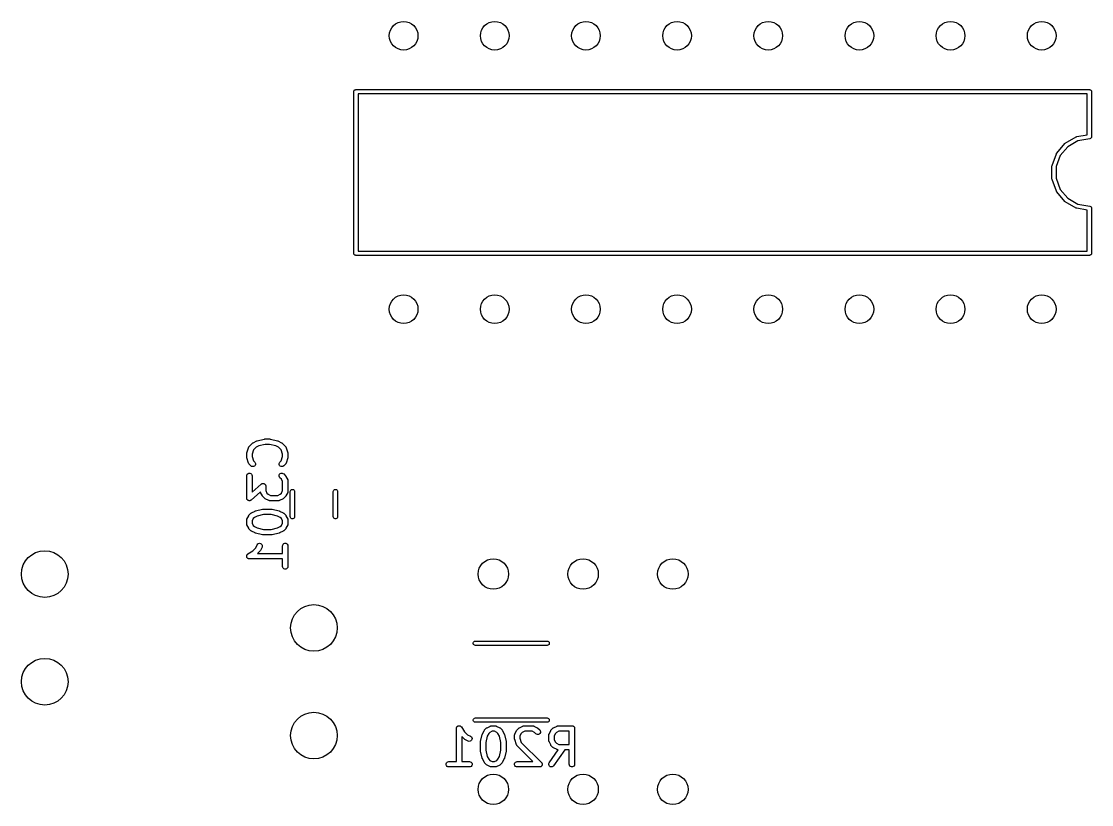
# Model space of a CAD drawing. Extents: x 25 to 326, y -201 to -21.
# Drawn here: x 29.35 to 59.17, y -133.43 to -111.6 of the extents above; entities that cross this region are included whole.
import ezdxf

# ---------------------------------------------------------------- set-up
doc = ezdxf.new("R2010")
doc.units = 0
doc.header["$MEASUREMENT"] = 0
doc.layers.add('BLACK', color=7, linetype='CONTINUOUS')

msp = doc.modelspace()

# ---------------------------------------------------------------- linework, layer by layer
at = {"layer": 'Black'}
for p, q in [((38.61, -113.56), (38.6109, -113.555)), ((38.61, -118.06), (38.61, -113.56)), ((38.6109, -113.55), (38.6127, -113.545)), ((38.6109, -113.555), (38.6109, -113.55)), ((38.6127, -113.545), (38.6136, -113.539)), ((38.6136, -113.539), (38.6162, -113.535)), ((38.6162, -113.535), (38.618, -113.53)), ((38.618, -113.53), (38.6214, -113.526)), ((38.6214, -113.526), (38.624, -113.521)), ((38.624, -113.521), (38.6281, -113.518)), ((38.6281, -113.518), (38.6314, -113.514)), ((38.6314, -113.514), (38.636, -113.511)), ((38.636, -113.511), (38.64, -113.508)), ((38.64, -113.508), (38.6449, -113.506)), ((38.6449, -113.506), (38.6495, -113.504)), ((38.6495, -113.504), (38.6547, -113.503)), ((38.6547, -113.503), (38.6596, -113.501)), ((38.6596, -113.501), (38.6648, -113.501)), ((38.6648, -113.501), (38.67, -113.5)), ((38.67, -113.5), (59.11, -113.5)), ((59.11, -113.5), (59.1152, -113.501)), ((59.1152, -113.501), (59.1204, -113.501)), ((59.1204, -113.501), (59.1253, -113.503)), ((59.1253, -113.503), (59.1305, -113.504)), ((59.1305, -113.504), (59.1351, -113.506)), ((59.1351, -113.506), (59.14, -113.508)), ((59.14, -113.508), (59.144, -113.511)), ((59.144, -113.511), (59.1486, -113.514)), ((59.1486, -113.514), (59.1519, -113.518)), ((59.1519, -113.518), (59.156, -113.521)), ((59.156, -113.521), (59.1586, -113.526)), ((59.1586, -113.526), (59.162, -113.53)), ((59.162, -113.53), (59.1638, -113.535)), ((59.1638, -113.535), (59.1664, -113.539)), ((59.1664, -113.539), (59.1673, -113.545)), ((59.1673, -113.545), (59.1691, -113.55)), ((59.1691, -113.55), (59.1691, -113.555)), ((59.1691, -113.555), (59.17, -113.56)), ((59.17, -113.56), (59.17, -114.81)), ((38.73, -113.62), (38.73, -118)), ((59.05, -113.62), (38.73, -113.62)), ((59.05, -114.76), (59.05, -113.62)), ((58.7576, -114.811), (59.05, -114.76)), ((58.198, -115.271), (58.4212, -115.005)), ((58.5064, -115.091), (58.2967, -115.34)), ((58.4212, -115.005), (58.4329, -114.996)), ((58.4212, -115.005), (58.4212, -115.005)), ((58.4329, -114.996), (58.4372, -114.992)), ((58.4372, -114.992), (58.738, -114.818)), ((58.4372, -114.992), (58.4372, -114.992)), ((58.7888, -114.928), (58.5064, -115.091)), ((58.738, -114.818), (58.7463, -114.815)), ((58.738, -114.818), (58.738, -114.818)), ((58.7463, -114.815), (58.7576, -114.811)), ((58.7576, -114.811), (58.7576, -114.811)), ((59.1204, -114.869), (58.7888, -114.928)), ((59.14, -114.862), (59.1204, -114.869)), ((59.156, -114.849), (59.14, -114.862)), ((59.1664, -114.831), (59.156, -114.849)), ((59.1669, -114.827), (59.1664, -114.831)), ((59.17, -114.81), (59.1669, -114.827)), ((58.0688, -115.616), (58.1876, -115.289)), ((58.2967, -115.34), (58.1852, -115.647)), ((58.1876, -115.289), (58.1959, -115.275)), ((58.1876, -115.289), (58.1876, -115.289)), ((58.1959, -115.275), (58.198, -115.271)), ((58.198, -115.271), (58.198, -115.271)), ((58.0652, -115.636), (58.0688, -115.616)), ((58.0652, -115.984), (58.0652, -115.636)), ((58.1852, -115.647), (58.1852, -115.973)), ((58.0688, -116.004), (58.0652, -115.984)), ((58.1852, -115.973), (58.2967, -116.28)), ((58.1876, -116.331), (58.0688, -116.004)), ((58.2967, -116.28), (58.5064, -116.529)), ((58.1931, -116.34), (58.1876, -116.331)), ((58.1876, -116.331), (58.1876, -116.331)), ((58.198, -116.349), (58.1931, -116.34)), ((58.4212, -116.615), (58.198, -116.349)), ((58.198, -116.349), (58.198, -116.349)), ((58.5064, -116.529), (58.7888, -116.692)), ((58.4285, -116.621), (58.4212, -116.615)), ((58.4212, -116.615), (58.4212, -116.615)), ((58.4372, -116.628), (58.4285, -116.621)), ((58.738, -116.802), (58.4372, -116.628)), ((58.4372, -116.628), (58.4372, -116.628)), ((58.7463, -116.805), (58.738, -116.802)), ((58.738, -116.802), (58.738, -116.802)), ((58.7576, -116.809), (58.7463, -116.805)), ((59.05, -116.86), (58.7576, -116.809)), ((58.7576, -116.809), (58.7576, -116.809)), ((58.7888, -116.692), (59.1204, -116.751)), ((59.05, -118), (59.05, -116.86)), ((59.1204, -116.751), (59.14, -116.758)), ((59.14, -116.758), (59.156, -116.771)), ((59.156, -116.771), (59.1664, -116.789)), ((59.1664, -116.789), (59.17, -116.81)), ((59.17, -116.81), (59.17, -118.06)), ((38.6109, -118.065), (38.61, -118.06)), ((38.6109, -118.07), (38.6109, -118.065)), ((38.6127, -118.075), (38.6109, -118.07)), ((38.6136, -118.081), (38.6127, -118.075)), ((38.6162, -118.085), (38.6136, -118.081)), ((38.618, -118.09), (38.6162, -118.085)), ((38.73, -118), (59.05, -118)), ((59.1638, -118.085), (59.162, -118.09)), ((59.1664, -118.081), (59.1638, -118.085)), ((59.1673, -118.075), (59.1664, -118.081)), ((59.1691, -118.07), (59.1673, -118.075)), ((59.17, -118.06), (59.1691, -118.065)), ((59.1691, -118.065), (59.1691, -118.07)), ((38.6214, -118.094), (38.618, -118.09)), ((38.624, -118.099), (38.6214, -118.094)), ((38.6281, -118.102), (38.624, -118.099)), ((38.6314, -118.106), (38.6281, -118.102)), ((38.636, -118.109), (38.6314, -118.106)), ((38.64, -118.112), (38.636, -118.109)), ((38.6449, -118.114), (38.64, -118.112)), ((38.6495, -118.116), (38.6449, -118.114)), ((38.6547, -118.117), (38.6495, -118.116)), ((38.6596, -118.119), (38.6547, -118.117)), ((38.6648, -118.119), (38.6596, -118.119)), ((38.67, -118.12), (38.6648, -118.119)), ((59.11, -118.12), (38.67, -118.12)), ((59.1152, -118.119), (59.11, -118.12)), ((59.1204, -118.119), (59.1152, -118.119)), ((59.1253, -118.117), (59.1204, -118.119)), ((59.1305, -118.116), (59.1253, -118.117)), ((59.1351, -118.114), (59.1305, -118.116)), ((59.14, -118.112), (59.1351, -118.114)), ((59.144, -118.109), (59.14, -118.112)), ((59.1486, -118.106), (59.144, -118.109)), ((59.1519, -118.102), (59.1486, -118.106)), ((59.156, -118.099), (59.1519, -118.102)), ((59.1586, -118.094), (59.156, -118.099)), ((59.162, -118.09), (59.1586, -118.094)), ((35.6913, -123.456), (35.6945, -123.453)), ((35.6945, -123.453), (35.697, -123.449)), ((35.697, -123.449), (35.7922, -123.354)), ((35.7922, -123.354), (35.8021, -123.347)), ((35.8021, -123.347), (35.8117, -123.34)), ((35.8117, -123.34), (35.9069, -123.292)), ((35.9667, -123.43), (35.8897, -123.469)), ((35.9069, -123.292), (35.9148, -123.29)), ((35.9148, -123.29), (35.9223, -123.287)), ((35.9223, -123.287), (36.1128, -123.239)), ((36.1402, -123.387), (35.9667, -123.43)), ((36.1128, -123.239), (36.1219, -123.238)), ((36.1219, -123.238), (36.131, -123.237)), ((36.131, -123.237), (36.2738, -123.237)), ((36.2646, -123.387), (36.1402, -123.387)), ((36.4381, -123.43), (36.2646, -123.387)), ((36.2738, -123.237), (36.2828, -123.238)), ((36.2828, -123.238), (36.292, -123.239)), ((36.292, -123.239), (36.4825, -123.287)), ((36.5151, -123.469), (36.4381, -123.43)), ((36.4825, -123.287), (36.49, -123.29)), ((36.49, -123.29), (36.4978, -123.292)), ((36.4978, -123.292), (36.5931, -123.34)), ((36.5931, -123.34), (36.6027, -123.347)), ((36.6027, -123.347), (36.6126, -123.354)), ((36.6126, -123.354), (36.7078, -123.449)), ((36.7078, -123.449), (36.7103, -123.453)), ((36.7103, -123.453), (36.7135, -123.456)), ((35.6274, -123.645), (35.6295, -123.633)), ((35.6274, -123.74), (35.6274, -123.645)), ((35.6295, -123.752), (35.6274, -123.74)), ((35.6295, -123.633), (35.6312, -123.622)), ((35.6312, -123.764), (35.6295, -123.752)), ((35.6312, -123.622), (35.6788, -123.479)), ((35.6788, -123.479), (35.6809, -123.475)), ((35.6809, -123.475), (35.682, -123.471)), ((35.682, -123.471), (35.6871, -123.463)), ((35.6871, -123.463), (35.6913, -123.456)), ((35.8156, -123.543), (35.7774, -123.657)), ((35.7774, -123.657), (35.7774, -123.728)), ((35.7774, -123.728), (35.8156, -123.843)), ((35.8897, -123.469), (35.8156, -123.543)), ((36.5892, -123.543), (36.5151, -123.469)), ((36.6274, -123.657), (36.5892, -123.543)), ((36.5892, -123.843), (36.6274, -123.728)), ((36.6274, -123.728), (36.6274, -123.657)), ((36.7135, -123.456), (36.7177, -123.463)), ((36.7177, -123.463), (36.7227, -123.471)), ((36.7227, -123.471), (36.7239, -123.475)), ((36.7239, -123.475), (36.7259, -123.479)), ((36.7259, -123.479), (36.7735, -123.622)), ((36.7735, -123.622), (36.7753, -123.633)), ((36.7753, -123.752), (36.7735, -123.764)), ((36.7753, -123.633), (36.7774, -123.645)), ((36.7774, -123.74), (36.7753, -123.752)), ((36.7774, -123.645), (36.7774, -123.74)), ((35.6788, -123.907), (35.6312, -123.764)), ((35.6809, -123.911), (35.6788, -123.907)), ((35.682, -123.915), (35.6809, -123.911)), ((35.6871, -123.922), (35.682, -123.915)), ((35.6913, -123.93), (35.6871, -123.922)), ((35.6945, -123.933), (35.6913, -123.93)), ((35.697, -123.936), (35.6945, -123.933)), ((35.7446, -123.984), (35.697, -123.936)), ((35.7659, -123.999), (35.7446, -123.984)), ((35.7911, -124.006), (35.7659, -123.999)), ((35.817, -124.003), (35.7911, -124.006)), ((35.8156, -123.843), (35.8507, -123.878)), ((35.8406, -123.992), (35.817, -124.003)), ((35.8591, -123.974), (35.8406, -123.992)), ((35.8507, -123.878), (35.8656, -123.899)), ((35.8701, -123.95), (35.8591, -123.974)), ((35.8656, -123.899), (35.8723, -123.924)), ((35.8723, -123.924), (35.8701, -123.95)), ((36.5324, -123.924), (36.5392, -123.899)), ((36.5347, -123.95), (36.5324, -123.924)), ((36.5457, -123.974), (36.5347, -123.95)), ((36.5392, -123.899), (36.5541, -123.878)), ((36.5641, -123.992), (36.5457, -123.974)), ((36.5541, -123.878), (36.5892, -123.843)), ((36.5877, -124.003), (36.5641, -123.992)), ((36.6137, -124.006), (36.5877, -124.003)), ((36.6388, -123.999), (36.6137, -124.006)), ((36.6602, -123.984), (36.6388, -123.999)), ((36.7078, -123.936), (36.6602, -123.984)), ((36.7103, -123.933), (36.7078, -123.936)), ((36.7135, -123.93), (36.7103, -123.933)), ((36.7177, -123.922), (36.7135, -123.93)), ((36.7227, -123.915), (36.7177, -123.922)), ((36.7239, -123.911), (36.7227, -123.915)), ((36.7259, -123.907), (36.7239, -123.911)), ((36.7735, -123.764), (36.7259, -123.907)), ((35.6274, -124.264), (35.6319, -124.239)), ((35.6274, -124.883), (35.6274, -124.264)), ((35.6319, -124.239), (35.6449, -124.216)), ((35.6449, -124.216), (35.6649, -124.199)), ((35.6649, -124.199), (35.6894, -124.19)), ((35.6894, -124.19), (35.7154, -124.19)), ((35.7154, -124.19), (35.7399, -124.199)), ((35.7399, -124.199), (35.7598, -124.216)), ((35.7598, -124.216), (35.7729, -124.239)), ((35.7729, -124.239), (35.7774, -124.264)), ((35.7774, -124.264), (35.7774, -124.718)), ((36.5324, -124.271), (36.5347, -124.245)), ((36.5392, -124.296), (36.5324, -124.271)), ((36.5347, -124.245), (36.5457, -124.221)), ((36.5541, -124.317), (36.5392, -124.296)), ((36.5457, -124.221), (36.5641, -124.203)), ((36.5931, -124.356), (36.5541, -124.317)), ((36.5641, -124.203), (36.5877, -124.192)), ((36.5877, -124.192), (36.6137, -124.19)), ((36.6137, -124.19), (36.6388, -124.196)), ((36.6388, -124.196), (36.6602, -124.211)), ((36.6602, -124.211), (36.7078, -124.259)), ((36.7078, -124.259), (36.7147, -124.269)), ((36.7147, -124.269), (36.7218, -124.278)), ((36.7218, -124.278), (36.7695, -124.374)), ((35.7774, -124.718), (36.0339, -124.494)), ((36.0339, -124.494), (36.0402, -124.49)), ((36.0402, -124.49), (36.0458, -124.485)), ((36.0458, -124.485), (36.0513, -124.483)), ((36.0513, -124.483), (36.0562, -124.48)), ((36.0562, -124.48), (36.0634, -124.479)), ((36.0634, -124.479), (36.0703, -124.476)), ((36.0703, -124.476), (36.0761, -124.476)), ((36.0761, -124.476), (36.0818, -124.475)), ((36.0818, -124.475), (36.089, -124.476)), ((36.089, -124.476), (36.0964, -124.476)), ((36.0964, -124.476), (36.1018, -124.478)), ((36.1018, -124.478), (36.1075, -124.479)), ((36.1075, -124.479), (36.1139, -124.483)), ((36.1139, -124.483), (36.1208, -124.485)), ((36.1208, -124.485), (36.1253, -124.489)), ((36.1253, -124.489), (36.1303, -124.492)), ((36.1303, -124.492), (36.1352, -124.497)), ((36.1352, -124.497), (36.1408, -124.502)), ((36.1408, -124.502), (36.1437, -124.507)), ((36.1437, -124.507), (36.1475, -124.511)), ((36.1475, -124.511), (36.1501, -124.518)), ((36.1501, -124.518), (36.1538, -124.524)), ((36.1538, -124.524), (36.1548, -124.53)), ((36.1548, -124.53), (36.1569, -124.535)), ((36.1569, -124.535), (36.1571, -124.543)), ((36.1571, -124.543), (36.1583, -124.55)), ((36.1583, -124.55), (36.1583, -124.675)), ((36.6274, -124.425), (36.5931, -124.356)), ((36.6274, -124.675), (36.6274, -124.425)), ((36.7695, -124.374), (36.7707, -124.378)), ((36.7707, -124.378), (36.7729, -124.381)), ((36.7729, -124.381), (36.7744, -124.39)), ((36.7744, -124.39), (36.7769, -124.399)), ((36.7769, -124.399), (36.7766, -124.403)), ((36.7766, -124.403), (36.7774, -124.407)), ((36.7774, -124.407), (36.7774, -124.693)), ((36.87, -124.648), (36.8896, -124.641)), ((36.8896, -124.641), (36.9104, -124.641)), ((36.9104, -124.641), (36.93, -124.648)), ((38.07, -124.648), (38.0896, -124.641)), ((38.0896, -124.641), (38.1104, -124.641)), ((38.1104, -124.641), (38.13, -124.648)), ((35.6287, -124.891), (35.6274, -124.883)), ((35.6288, -124.898), (35.6287, -124.891)), ((35.6309, -124.903), (35.6288, -124.898)), ((35.6319, -124.909), (35.6309, -124.903)), ((35.6356, -124.915), (35.6319, -124.909)), ((35.6382, -124.922), (35.6356, -124.915)), ((35.642, -124.927), (35.6382, -124.922)), ((35.6449, -124.932), (35.642, -124.927)), ((35.6505, -124.936), (35.6449, -124.932)), ((35.6554, -124.942), (35.6505, -124.936)), ((35.6604, -124.945), (35.6554, -124.942)), ((35.6649, -124.948), (35.6604, -124.945)), ((35.7455, -124.944), (35.7399, -124.948)), ((35.7518, -124.94), (35.7455, -124.944)), ((36.0118, -124.712), (35.7518, -124.94)), ((36.0129, -124.719), (36.0118, -124.712)), ((36.015, -124.722), (36.0129, -124.719)), ((36.0163, -124.726), (36.015, -124.722)), ((36.0639, -124.822), (36.0163, -124.726)), ((36.071, -124.831), (36.0639, -124.822)), ((36.0779, -124.841), (36.071, -124.831)), ((36.1255, -124.889), (36.0779, -124.841)), ((36.1354, -124.896), (36.1255, -124.889)), ((36.145, -124.903), (36.1354, -124.896)), ((36.2403, -124.95), (36.145, -124.903)), ((36.1583, -124.675), (36.1926, -124.744)), ((36.1926, -124.744), (36.223, -124.774)), ((36.223, -124.774), (36.2915, -124.808)), ((36.2915, -124.808), (36.4942, -124.808)), ((36.4942, -124.808), (36.5627, -124.774)), ((36.6407, -124.903), (36.5454, -124.95)), ((36.5627, -124.774), (36.5931, -124.744)), ((36.5931, -124.744), (36.6274, -124.675)), ((36.6503, -124.896), (36.6407, -124.903)), ((36.6602, -124.889), (36.6503, -124.896)), ((36.7078, -124.841), (36.6602, -124.889)), ((36.7147, -124.831), (36.7078, -124.841)), ((36.7218, -124.822), (36.7147, -124.831)), ((36.7695, -124.726), (36.7218, -124.822)), ((36.7707, -124.722), (36.7695, -124.726)), ((36.7729, -124.719), (36.7707, -124.722)), ((36.7744, -124.71), (36.7729, -124.719)), ((36.7769, -124.701), (36.7744, -124.71)), ((36.7774, -124.693), (36.7766, -124.697)), ((36.7766, -124.697), (36.7769, -124.701)), ((36.84, -124.7), (36.8436, -124.679)), ((36.84, -125.4), (36.84, -124.7)), ((36.8436, -124.679), (36.854, -124.661)), ((36.854, -124.661), (36.87, -124.648)), ((36.93, -124.648), (36.946, -124.661)), ((36.946, -124.661), (36.9564, -124.679)), ((36.9564, -124.679), (36.96, -124.7)), ((36.96, -124.7), (36.96, -125.4)), ((38.04, -124.7), (38.0436, -124.679)), ((38.04, -125.4), (38.04, -124.7)), ((38.0436, -124.679), (38.054, -124.661)), ((38.054, -124.661), (38.07, -124.648)), ((38.13, -124.648), (38.146, -124.661)), ((38.146, -124.661), (38.1564, -124.679)), ((38.1564, -124.679), (38.16, -124.7)), ((38.16, -124.7), (38.16, -125.4)), ((35.6718, -124.951), (35.6649, -124.948)), ((35.6782, -124.954), (35.6718, -124.951)), ((35.6839, -124.955), (35.6782, -124.954)), ((35.6894, -124.957), (35.6839, -124.955)), ((35.6967, -124.957), (35.6894, -124.957)), ((35.7039, -124.958), (35.6967, -124.957)), ((35.7096, -124.957), (35.7039, -124.958)), ((35.7154, -124.957), (35.7096, -124.957)), ((35.7223, -124.955), (35.7154, -124.957)), ((35.7295, -124.953), (35.7223, -124.955)), ((35.7344, -124.95), (35.7295, -124.953)), ((35.7399, -124.948), (35.7344, -124.95)), ((35.8593, -125.245), (35.8672, -125.242)), ((35.8672, -125.242), (35.8747, -125.239)), ((35.8747, -125.239), (36.0651, -125.192)), ((36.0651, -125.192), (36.0743, -125.191)), ((36.0743, -125.191), (36.0833, -125.189)), ((36.0833, -125.189), (36.3214, -125.189)), ((36.2444, -124.952), (36.2403, -124.95)), ((36.2482, -124.954), (36.2444, -124.952)), ((36.2568, -124.955), (36.2482, -124.954)), ((36.2652, -124.958), (36.2568, -124.955)), ((36.2696, -124.958), (36.2652, -124.958)), ((36.2738, -124.958), (36.2696, -124.958)), ((36.5119, -124.958), (36.2738, -124.958)), ((36.3214, -125.189), (36.3305, -125.191)), ((36.3305, -125.191), (36.3396, -125.192)), ((36.3396, -125.192), (36.5301, -125.239)), ((36.5162, -124.958), (36.5119, -124.958)), ((36.5205, -124.958), (36.5162, -124.958)), ((36.5289, -124.955), (36.5205, -124.958)), ((36.5376, -124.954), (36.5289, -124.955)), ((36.5301, -125.239), (36.5376, -125.242)), ((36.5413, -124.952), (36.5376, -124.954)), ((36.5376, -125.242), (36.5454, -125.245)), ((36.5454, -124.95), (36.5413, -124.952)), ((35.6274, -125.502), (35.6281, -125.498)), ((35.6274, -125.598), (35.6274, -125.502)), ((35.6279, -125.494), (35.6304, -125.485)), ((35.6281, -125.498), (35.6279, -125.494)), ((35.6304, -125.485), (35.6319, -125.477)), ((35.6319, -125.477), (35.6341, -125.473)), ((35.6341, -125.473), (35.6353, -125.469)), ((35.6353, -125.469), (35.6829, -125.374)), ((35.6829, -125.374), (35.6901, -125.364)), ((35.6901, -125.364), (35.697, -125.354)), ((35.697, -125.354), (35.7446, -125.306)), ((35.7446, -125.306), (35.7544, -125.3)), ((35.7544, -125.3), (35.7641, -125.292)), ((35.7641, -125.292), (35.8593, -125.245)), ((35.8116, -125.452), (35.7774, -125.52)), ((35.7774, -125.52), (35.7774, -125.58)), ((35.842, -125.421), (35.8116, -125.452)), ((35.919, -125.383), (35.842, -125.421)), ((36.0926, -125.339), (35.919, -125.383)), ((36.3122, -125.339), (36.0926, -125.339)), ((36.4857, -125.383), (36.3122, -125.339)), ((36.5627, -125.421), (36.4857, -125.383)), ((36.5454, -125.245), (36.6407, -125.292)), ((36.5931, -125.452), (36.5627, -125.421)), ((36.6274, -125.52), (36.5931, -125.452)), ((36.6274, -125.58), (36.6274, -125.52)), ((36.6407, -125.292), (36.6503, -125.3)), ((36.6503, -125.3), (36.6602, -125.306)), ((36.6602, -125.306), (36.7078, -125.354)), ((36.7078, -125.354), (36.7147, -125.364)), ((36.7147, -125.364), (36.7218, -125.374)), ((36.7218, -125.374), (36.7695, -125.469)), ((36.7695, -125.469), (36.7707, -125.473)), ((36.7707, -125.473), (36.7729, -125.477)), ((36.7729, -125.477), (36.7744, -125.485)), ((36.7744, -125.485), (36.7769, -125.494)), ((36.7769, -125.494), (36.7766, -125.498)), ((36.7766, -125.498), (36.7774, -125.502)), ((36.7774, -125.502), (36.7774, -125.598)), ((36.8436, -125.421), (36.84, -125.4)), ((36.854, -125.439), (36.8436, -125.421)), ((36.87, -125.452), (36.854, -125.439)), ((36.8896, -125.459), (36.87, -125.452)), ((36.9104, -125.459), (36.8896, -125.459)), ((36.93, -125.452), (36.9104, -125.459)), ((36.946, -125.439), (36.93, -125.452)), ((36.9564, -125.421), (36.946, -125.439)), ((36.96, -125.4), (36.9564, -125.421)), ((38.0436, -125.421), (38.04, -125.4)), ((38.054, -125.439), (38.0436, -125.421)), ((38.07, -125.452), (38.054, -125.439)), ((38.0896, -125.459), (38.07, -125.452)), ((38.1104, -125.459), (38.0896, -125.459)), ((38.13, -125.452), (38.1104, -125.459)), ((38.146, -125.439), (38.13, -125.452)), ((38.1564, -125.421), (38.146, -125.439)), ((38.16, -125.4), (38.1564, -125.421)), ((35.6281, -125.602), (35.6274, -125.598)), ((35.6279, -125.606), (35.6281, -125.602)), ((35.6304, -125.615), (35.6279, -125.606)), ((35.6319, -125.623), (35.6304, -125.615)), ((35.6341, -125.627), (35.6319, -125.623)), ((35.6353, -125.631), (35.6341, -125.627)), ((35.6829, -125.726), (35.6353, -125.631)), ((35.6901, -125.736), (35.6829, -125.726)), ((35.697, -125.746), (35.6901, -125.736)), ((35.7446, -125.794), (35.697, -125.746)), ((35.7544, -125.8), (35.7446, -125.794)), ((35.7641, -125.808), (35.7544, -125.8)), ((35.8593, -125.855), (35.7641, -125.808)), ((35.7774, -125.58), (35.8116, -125.648)), ((35.8116, -125.648), (35.842, -125.679)), ((35.842, -125.679), (35.919, -125.717)), ((35.919, -125.717), (36.0926, -125.761)), ((36.0926, -125.761), (36.3122, -125.761)), ((36.3122, -125.761), (36.4857, -125.717)), ((36.4857, -125.717), (36.5627, -125.679)), ((36.6407, -125.808), (36.5454, -125.855)), ((36.5627, -125.679), (36.5931, -125.648)), ((36.5931, -125.648), (36.6274, -125.58)), ((36.6503, -125.8), (36.6407, -125.808)), ((36.6602, -125.794), (36.6503, -125.8)), ((36.7078, -125.746), (36.6602, -125.794)), ((36.7147, -125.736), (36.7078, -125.746)), ((36.7218, -125.726), (36.7147, -125.736)), ((36.7695, -125.631), (36.7218, -125.726)), ((36.7707, -125.627), (36.7695, -125.631)), ((36.7729, -125.623), (36.7707, -125.627)), ((36.7744, -125.615), (36.7729, -125.623)), ((36.7769, -125.606), (36.7744, -125.615)), ((36.7774, -125.598), (36.7766, -125.602)), ((36.7766, -125.602), (36.7769, -125.606)), ((35.8672, -125.858), (35.8593, -125.855)), ((35.8747, -125.861), (35.8672, -125.858)), ((36.0651, -125.908), (35.8747, -125.861)), ((36.0743, -125.909), (36.0651, -125.908)), ((36.0833, -125.911), (36.0743, -125.909)), ((36.3214, -125.911), (36.0833, -125.911)), ((36.3305, -125.909), (36.3214, -125.911)), ((36.3396, -125.908), (36.3305, -125.909)), ((36.5301, -125.861), (36.3396, -125.908)), ((36.5376, -125.858), (36.5301, -125.861)), ((36.5454, -125.855), (36.5376, -125.858)), ((35.6608, -126.44), (35.7975, -126.349)), ((35.7975, -126.349), (35.8788, -126.267)), ((35.8788, -126.267), (35.921, -126.183)), ((35.921, -126.183), (35.9365, -126.162)), ((35.9935, -126.365), (35.9311, -126.427)), ((35.9311, -126.427), (36.6274, -126.427)), ((35.9365, -126.162), (35.9583, -126.148)), ((35.9583, -126.148), (35.9836, -126.142)), ((35.9836, -126.142), (36.0095, -126.145)), ((36.0004, -126.355), (35.9935, -126.365)), ((36.0076, -126.345), (36.0004, -126.355)), ((36.0552, -126.25), (36.0076, -126.345)), ((36.0095, -126.145), (36.0328, -126.156)), ((36.0328, -126.156), (36.0507, -126.175)), ((36.0507, -126.175), (36.061, -126.199)), ((36.0626, -126.225), (36.0552, -126.25)), ((36.061, -126.199), (36.0626, -126.225)), ((36.6274, -126.217), (36.6319, -126.191)), ((36.6274, -126.427), (36.6274, -126.217)), ((36.6319, -126.191), (36.6449, -126.168)), ((36.6449, -126.168), (36.6649, -126.152)), ((36.6649, -126.152), (36.6894, -126.143)), ((36.6894, -126.143), (36.7154, -126.143)), ((36.7154, -126.143), (36.7399, -126.152)), ((36.7399, -126.152), (36.7598, -126.168)), ((36.7598, -126.168), (36.7729, -126.191)), ((36.7729, -126.191), (36.7774, -126.217)), ((36.7774, -126.217), (36.7774, -126.788)), ((35.6275, -126.507), (35.6285, -126.498)), ((35.6285, -126.511), (35.6275, -126.507)), ((35.6285, -126.489), (35.6299, -126.485)), ((35.6285, -126.498), (35.6285, -126.489)), ((35.6285, -126.515), (35.6285, -126.511)), ((35.6316, -126.524), (35.6285, -126.515)), ((35.6299, -126.485), (35.6304, -126.481)), ((35.6304, -126.481), (35.6344, -126.473)), ((35.6337, -126.533), (35.6316, -126.524)), ((35.636, -126.536), (35.6337, -126.533)), ((35.6344, -126.473), (35.6374, -126.465)), ((35.6374, -126.54), (35.636, -126.536)), ((35.6374, -126.465), (35.6401, -126.462)), ((35.6432, -126.547), (35.6374, -126.54)), ((35.6401, -126.462), (35.6419, -126.458)), ((35.6419, -126.458), (35.6484, -126.452)), ((35.6481, -126.554), (35.6432, -126.547)), ((35.6515, -126.557), (35.6481, -126.554)), ((35.6484, -126.452), (35.6542, -126.445)), ((35.6542, -126.56), (35.6515, -126.557)), ((35.6542, -126.445), (35.6578, -126.443)), ((35.6619, -126.564), (35.6542, -126.56)), ((35.6578, -126.443), (35.6608, -126.44)), ((35.6691, -126.57), (35.6619, -126.564)), ((35.6731, -126.571), (35.6691, -126.57)), ((35.6767, -126.573), (35.6731, -126.571)), ((35.6855, -126.574), (35.6767, -126.573)), ((35.6941, -126.577), (35.6855, -126.574)), ((35.6983, -126.577), (35.6941, -126.577)), ((35.7024, -126.577), (35.6983, -126.577)), ((36.6274, -126.577), (35.7024, -126.577)), ((36.6274, -126.788), (36.6274, -126.577)), ((36.6319, -126.814), (36.6274, -126.788)), ((36.6449, -126.836), (36.6319, -126.814)), ((36.6649, -126.853), (36.6449, -126.836)), ((36.6894, -126.862), (36.6649, -126.853)), ((36.7154, -126.862), (36.6894, -126.862)), ((36.7399, -126.853), (36.7154, -126.862)), ((36.7598, -126.836), (36.7399, -126.853)), ((36.7729, -126.814), (36.7598, -126.836)), ((36.7774, -126.788), (36.7729, -126.814)), ((41.9409, -128.92), (41.948, -128.9)), ((41.9409, -128.94), (41.9409, -128.92)), ((41.948, -128.96), (41.9409, -128.94)), ((41.948, -128.9), (41.9614, -128.884)), ((41.9614, -128.976), (41.948, -128.96)), ((41.9614, -128.884), (41.9795, -128.874)), ((41.9795, -128.986), (41.9614, -128.976)), ((41.9795, -128.874), (42, -128.87)), ((42, -128.99), (41.9795, -128.986)), ((42, -128.87), (44, -128.87)), ((44, -128.99), (42, -128.99)), ((44, -128.87), (44.0205, -128.874)), ((44.0205, -128.986), (44, -128.99)), ((44.0205, -128.874), (44.0386, -128.884)), ((44.0386, -128.976), (44.0205, -128.986)), ((44.0386, -128.884), (44.052, -128.9)), ((44.052, -128.96), (44.0386, -128.976)), ((44.052, -128.9), (44.0591, -128.92)), ((44.0591, -128.94), (44.052, -128.96)), ((44.0591, -128.92), (44.0591, -128.94)), ((41.9409, -131.06), (41.948, -131.04)), ((41.9409, -131.08), (41.9409, -131.06)), ((41.948, -131.1), (41.9409, -131.08)), ((41.948, -131.04), (41.9614, -131.024)), ((41.9614, -131.116), (41.948, -131.1)), ((41.9614, -131.024), (41.9795, -131.014)), ((41.9795, -131.126), (41.9614, -131.116)), ((41.9795, -131.014), (42, -131.01)), ((42, -131.13), (41.9795, -131.126)), ((42, -131.01), (44, -131.01)), ((44, -131.13), (42, -131.13)), ((44, -131.01), (44.0205, -131.014)), ((44.0205, -131.126), (44, -131.13)), ((44.0205, -131.014), (44.0386, -131.024)), ((44.0386, -131.116), (44.0205, -131.126)), ((44.0386, -131.024), (44.052, -131.04)), ((44.052, -131.1), (44.0386, -131.116)), ((44.052, -131.04), (44.0591, -131.06)), ((44.0591, -131.08), (44.052, -131.1)), ((44.0591, -131.06), (44.0591, -131.08)), ((41.4726, -131.302), (41.4733, -131.298)), ((41.4726, -132.227), (41.4726, -131.302)), ((41.4731, -131.294), (41.4756, -131.286)), ((41.4733, -131.298), (41.4731, -131.294)), ((41.4756, -131.286), (41.4771, -131.277)), ((41.4771, -131.277), (41.4792, -131.273)), ((41.4792, -131.273), (41.4804, -131.269)), ((41.4804, -131.269), (41.4857, -131.262)), ((41.4857, -131.262), (41.4902, -131.254)), ((41.4902, -131.254), (41.4933, -131.252)), ((41.4933, -131.252), (41.4958, -131.248)), ((41.4958, -131.248), (41.5033, -131.243)), ((41.5033, -131.243), (41.5101, -131.237)), ((41.5101, -131.237), (41.514, -131.236)), ((41.514, -131.236), (41.5175, -131.234)), ((41.5175, -131.234), (41.5262, -131.232)), ((41.5262, -131.232), (41.5346, -131.229)), ((41.5346, -131.229), (41.5388, -131.229)), ((41.5388, -131.229), (41.5428, -131.228)), ((41.5428, -131.228), (41.5517, -131.229)), ((41.5517, -131.229), (41.5606, -131.229)), ((41.5606, -131.229), (41.5645, -131.23)), ((41.5645, -131.23), (41.5687, -131.23)), ((41.5687, -131.23), (41.5767, -131.234)), ((41.5767, -131.234), (41.5851, -131.237)), ((41.5851, -131.237), (41.5883, -131.24)), ((41.5883, -131.24), (41.592, -131.242)), ((41.592, -131.242), (41.5982, -131.248)), ((41.5982, -131.248), (41.6051, -131.254)), ((41.6051, -131.254), (41.6071, -131.258)), ((41.6071, -131.258), (41.61, -131.261)), ((41.61, -131.261), (41.7011, -131.397)), ((41.7011, -131.397), (41.7825, -131.479)), ((41.7825, -131.479), (41.8669, -131.521)), ((42.1415, -131.665), (42.1891, -131.475)), ((42.1891, -131.475), (42.1925, -131.467)), ((42.1925, -131.467), (42.1948, -131.459)), ((42.1948, -131.459), (42.2424, -131.364)), ((42.2424, -131.364), (42.2496, -131.354)), ((42.2496, -131.354), (42.2565, -131.345)), ((42.2565, -131.345), (42.3041, -131.297)), ((42.3041, -131.297), (42.3139, -131.29)), ((42.3139, -131.29), (42.3236, -131.283)), ((42.3236, -131.283), (42.4188, -131.235)), ((42.3712, -131.442), (42.3327, -131.519)), ((42.4016, -131.412), (42.3712, -131.442)), ((42.4701, -131.377), (42.4016, -131.412)), ((42.4188, -131.235), (42.423, -131.234)), ((42.423, -131.234), (42.4267, -131.232)), ((42.4267, -131.232), (42.4354, -131.23)), ((42.4354, -131.23), (42.4438, -131.228)), ((42.4438, -131.228), (42.4481, -131.228)), ((42.4481, -131.228), (42.4524, -131.227)), ((42.4524, -131.227), (42.5476, -131.227)), ((42.5299, -131.377), (42.4701, -131.377)), ((42.5984, -131.412), (42.5299, -131.377)), ((42.5476, -131.227), (42.5519, -131.228)), ((42.5519, -131.228), (42.5562, -131.228)), ((42.5562, -131.228), (42.5646, -131.23)), ((42.5646, -131.23), (42.5733, -131.232)), ((42.5733, -131.232), (42.577, -131.234)), ((42.577, -131.234), (42.5812, -131.235)), ((42.5812, -131.235), (42.6764, -131.283)), ((42.6288, -131.442), (42.5984, -131.412)), ((42.6673, -131.519), (42.6288, -131.442)), ((42.6764, -131.283), (42.6861, -131.29)), ((42.6861, -131.29), (42.6959, -131.297)), ((42.6959, -131.297), (42.7435, -131.345)), ((42.7435, -131.345), (42.7504, -131.354)), ((42.7504, -131.354), (42.7576, -131.364)), ((42.7576, -131.364), (42.8052, -131.459)), ((42.8052, -131.459), (42.8075, -131.467)), ((42.8075, -131.467), (42.8109, -131.475)), ((42.8109, -131.475), (42.8585, -131.665)), ((43.0917, -131.493), (43.0924, -131.489)), ((43.0917, -131.588), (43.0917, -131.493)), ((43.0922, -131.484), (43.0947, -131.476)), ((43.0924, -131.489), (43.0922, -131.484)), ((43.0947, -131.476), (43.0962, -131.467)), ((43.0962, -131.467), (43.0984, -131.463)), ((43.0984, -131.463), (43.0996, -131.459)), ((43.0996, -131.459), (43.1472, -131.364)), ((43.1472, -131.364), (43.1544, -131.354)), ((43.1544, -131.354), (43.1613, -131.345)), ((43.1613, -131.345), (43.2089, -131.297)), ((43.2089, -131.297), (43.2187, -131.29)), ((43.2187, -131.29), (43.2284, -131.283)), ((43.2284, -131.283), (43.3236, -131.235)), ((43.2759, -131.442), (43.2417, -131.511)), ((43.3063, -131.412), (43.2759, -131.442)), ((43.3748, -131.377), (43.3063, -131.412)), ((43.3236, -131.235), (43.3277, -131.234)), ((43.3277, -131.234), (43.3315, -131.232)), ((43.3315, -131.232), (43.3401, -131.23)), ((43.3401, -131.23), (43.3486, -131.228)), ((43.3486, -131.228), (43.3529, -131.228)), ((43.3529, -131.228), (43.3571, -131.227)), ((43.3571, -131.227), (43.5952, -131.227)), ((43.5775, -131.377), (43.3748, -131.377)), ((43.646, -131.412), (43.5775, -131.377)), ((43.5952, -131.227), (43.5995, -131.228)), ((43.5995, -131.228), (43.6038, -131.228)), ((43.6038, -131.228), (43.6122, -131.23)), ((43.6122, -131.23), (43.6209, -131.232)), ((43.6209, -131.232), (43.6246, -131.234)), ((43.6246, -131.234), (43.6288, -131.235)), ((43.6288, -131.235), (43.724, -131.283)), ((43.6851, -131.451), (43.646, -131.412)), ((43.7064, -131.466), (43.6851, -131.451)), ((43.7316, -131.472), (43.7064, -131.466)), ((43.724, -131.283), (43.7337, -131.29)), ((43.7575, -131.47), (43.7316, -131.472)), ((43.7337, -131.29), (43.7435, -131.297)), ((43.7435, -131.297), (43.7911, -131.345)), ((43.7811, -131.459), (43.7575, -131.47)), ((43.7995, -131.441), (43.7811, -131.459)), ((43.7911, -131.345), (43.8061, -131.366)), ((43.8105, -131.417), (43.7995, -131.441)), ((43.8061, -131.366), (43.8128, -131.391)), ((43.8128, -131.391), (43.8105, -131.417)), ((44.044, -131.493), (44.0448, -131.489)), ((44.044, -131.636), (44.044, -131.493)), ((44.0445, -131.484), (44.047, -131.476)), ((44.0448, -131.489), (44.0445, -131.484)), ((44.047, -131.476), (44.0486, -131.467)), ((44.0486, -131.467), (44.0507, -131.463)), ((44.0507, -131.463), (44.052, -131.459)), ((44.052, -131.459), (44.0996, -131.364)), ((44.0996, -131.364), (44.1067, -131.354)), ((44.1067, -131.354), (44.1136, -131.345)), ((44.1136, -131.345), (44.1613, -131.297)), ((44.1613, -131.297), (44.1711, -131.29)), ((44.1711, -131.29), (44.1807, -131.283)), ((44.1807, -131.283), (44.276, -131.235)), ((44.2283, -131.442), (44.194, -131.511)), ((44.2587, -131.412), (44.2283, -131.442)), ((44.3272, -131.377), (44.2587, -131.412)), ((44.276, -131.235), (44.2801, -131.234)), ((44.2801, -131.234), (44.2839, -131.232)), ((44.2839, -131.232), (44.2925, -131.23)), ((44.2925, -131.23), (44.3009, -131.228)), ((44.3009, -131.228), (44.3053, -131.228)), ((44.3053, -131.228), (44.3095, -131.227)), ((44.3095, -131.227), (44.6905, -131.227)), ((44.6155, -131.377), (44.3272, -131.377)), ((44.6155, -131.751), (44.6155, -131.377)), ((44.6905, -131.227), (44.6969, -131.229)), ((44.6969, -131.229), (44.7035, -131.229)), ((44.7035, -131.229), (44.7097, -131.231)), ((44.7097, -131.231), (44.7161, -131.232)), ((44.7161, -131.232), (44.7218, -131.235)), ((44.7218, -131.235), (44.728, -131.237)), ((44.728, -131.237), (44.733, -131.242)), ((44.733, -131.242), (44.7387, -131.245)), ((44.7387, -131.245), (44.7429, -131.25)), ((44.7429, -131.25), (44.7479, -131.254)), ((44.7479, -131.254), (44.7512, -131.26)), ((44.7512, -131.26), (44.7554, -131.265)), ((44.7554, -131.265), (44.7577, -131.271)), ((44.7577, -131.271), (44.761, -131.277)), ((44.761, -131.277), (44.7621, -131.283)), ((44.7621, -131.283), (44.7643, -131.289)), ((44.7643, -131.289), (44.7643, -131.296)), ((44.7643, -131.296), (44.7655, -131.302)), ((44.7655, -131.302), (44.7655, -132.302)), ((41.6851, -131.594), (41.6226, -131.531)), ((41.6226, -131.531), (41.6226, -132.227)), ((41.6949, -131.6), (41.6851, -131.594)), ((41.7046, -131.608), (41.6949, -131.6)), ((41.7998, -131.655), (41.7046, -131.608)), ((41.8248, -131.663), (41.7998, -131.655)), ((41.8508, -131.661), (41.8248, -131.663)), ((41.8747, -131.651), (41.8508, -131.661)), ((41.8669, -131.521), (41.8878, -131.537)), ((41.8936, -131.633), (41.8747, -131.651)), ((41.8878, -131.537), (41.9021, -131.558)), ((41.9052, -131.609), (41.8936, -131.633)), ((41.9021, -131.558), (41.9082, -131.584)), ((41.9082, -131.584), (41.9052, -131.609)), ((42.1393, -131.683), (42.1409, -131.674)), ((42.1393, -131.921), (42.1393, -131.683)), ((42.1409, -131.674), (42.1415, -131.665)), ((42.3327, -131.519), (42.2893, -131.693)), ((42.2893, -131.693), (42.2893, -131.912)), ((42.7107, -131.693), (42.6673, -131.519)), ((42.7107, -131.912), (42.7107, -131.693)), ((42.8585, -131.665), (42.8591, -131.674)), ((42.8591, -131.674), (42.8607, -131.683)), ((42.8607, -131.683), (42.8607, -131.921)), ((43.0938, -131.6), (43.0917, -131.588)), ((43.0955, -131.612), (43.0938, -131.6)), ((43.1431, -131.755), (43.0955, -131.612)), ((43.1452, -131.758), (43.1431, -131.755)), ((43.1463, -131.763), (43.1452, -131.758)), ((43.1514, -131.77), (43.1463, -131.763)), ((43.1555, -131.778), (43.1514, -131.77)), ((43.1588, -131.78), (43.1555, -131.778)), ((43.1613, -131.784), (43.1588, -131.78)), ((43.6046, -132.227), (43.1613, -131.784)), ((43.2417, -131.511), (43.2417, -131.576)), ((43.2417, -131.576), (43.2798, -131.69)), ((43.2798, -131.69), (43.8387, -132.249)), ((44.0448, -131.64), (44.044, -131.636)), ((44.0445, -131.644), (44.0448, -131.64)), ((44.047, -131.653), (44.0445, -131.644)), ((44.0486, -131.661), (44.047, -131.653)), ((44.0507, -131.665), (44.0486, -131.661)), ((44.052, -131.669), (44.0507, -131.665)), ((44.0996, -131.764), (44.052, -131.669)), ((44.1067, -131.774), (44.0996, -131.764)), ((44.1136, -131.784), (44.1067, -131.774)), ((44.1613, -131.832), (44.1136, -131.784)), ((44.194, -131.511), (44.194, -131.618)), ((44.194, -131.618), (44.2283, -131.687)), ((44.2283, -131.687), (44.2587, -131.717)), ((44.2587, -131.717), (44.3272, -131.751)), ((44.3272, -131.751), (44.6155, -131.751)), ((42.1409, -131.93), (42.1393, -131.921)), ((42.1415, -131.94), (42.1409, -131.93)), ((42.1891, -132.13), (42.1415, -131.94)), ((42.2893, -131.912), (42.3327, -132.086)), ((42.3327, -132.086), (42.3712, -132.163)), ((42.6288, -132.163), (42.6673, -132.086)), ((42.6673, -132.086), (42.7107, -131.912)), ((42.8585, -131.94), (42.8109, -132.13)), ((42.8591, -131.93), (42.8585, -131.94)), ((42.8607, -131.921), (42.8591, -131.93)), ((44.0576, -132.259), (44.3085, -131.901)), ((44.1711, -131.838), (44.1613, -131.832)), ((44.1807, -131.846), (44.1711, -131.838)), ((44.4914, -131.901), (44.1805, -132.345)), ((44.276, -131.893), (44.1807, -131.846)), ((44.2801, -131.895), (44.276, -131.893)), ((44.2839, -131.897), (44.2801, -131.895)), ((44.2925, -131.898), (44.2839, -131.897)), ((44.3009, -131.901), (44.2925, -131.898)), ((44.3053, -131.9), (44.3009, -131.901)), ((44.3085, -131.901), (44.3053, -131.9)), ((44.6155, -131.901), (44.4914, -131.901)), ((44.6155, -132.302), (44.6155, -131.901)), ((41.188, -132.289), (41.197, -132.265)), ((41.188, -132.315), (41.188, -132.289)), ((41.197, -132.34), (41.188, -132.315)), ((41.197, -132.265), (41.2137, -132.245)), ((41.2137, -132.36), (41.197, -132.34)), ((41.2137, -132.245), (41.2363, -132.232)), ((41.2363, -132.373), (41.2137, -132.36)), ((41.2363, -132.232), (41.2619, -132.227)), ((41.2619, -132.377), (41.2363, -132.373)), ((41.2619, -132.227), (41.4726, -132.227)), ((41.8333, -132.377), (41.2619, -132.377)), ((41.6226, -132.227), (41.8333, -132.227)), ((41.8333, -132.227), (41.859, -132.232)), ((41.859, -132.373), (41.8333, -132.377)), ((41.859, -132.232), (41.8815, -132.245)), ((41.8815, -132.36), (41.859, -132.373)), ((41.8815, -132.245), (41.8983, -132.265)), ((41.8983, -132.34), (41.8815, -132.36)), ((41.8983, -132.265), (41.9072, -132.289)), ((41.9072, -132.315), (41.8983, -132.34)), ((41.9072, -132.289), (41.9072, -132.315)), ((42.1925, -132.138), (42.1891, -132.13)), ((42.1948, -132.145), (42.1925, -132.138)), ((42.2424, -132.241), (42.1948, -132.145)), ((42.2496, -132.25), (42.2424, -132.241)), ((42.2565, -132.26), (42.2496, -132.25)), ((42.3041, -132.308), (42.2565, -132.26)), ((42.3139, -132.315), (42.3041, -132.308)), ((42.3236, -132.322), (42.3139, -132.315)), ((42.4188, -132.369), (42.3236, -132.322)), ((42.3712, -132.163), (42.4016, -132.193)), ((42.4016, -132.193), (42.4701, -132.227)), ((42.423, -132.371), (42.4188, -132.369)), ((42.4267, -132.373), (42.423, -132.371)), ((42.4354, -132.374), (42.4267, -132.373)), ((42.4438, -132.377), (42.4354, -132.374)), ((42.4481, -132.377), (42.4438, -132.377)), ((42.4524, -132.377), (42.4481, -132.377)), ((42.5476, -132.377), (42.4524, -132.377)), ((42.4701, -132.227), (42.5299, -132.227)), ((42.5299, -132.227), (42.5984, -132.193)), ((42.5519, -132.377), (42.5476, -132.377)), ((42.5562, -132.377), (42.5519, -132.377)), ((42.5646, -132.374), (42.5562, -132.377)), ((42.5733, -132.373), (42.5646, -132.374)), ((42.577, -132.371), (42.5733, -132.373)), ((42.5812, -132.369), (42.577, -132.371)), ((42.6764, -132.322), (42.5812, -132.369)), ((42.5984, -132.193), (42.6288, -132.163)), ((42.6861, -132.315), (42.6764, -132.322)), ((42.6959, -132.308), (42.6861, -132.315)), ((42.7435, -132.26), (42.6959, -132.308)), ((42.7504, -132.25), (42.7435, -132.26)), ((42.7576, -132.241), (42.7504, -132.25)), ((42.8052, -132.145), (42.7576, -132.241)), ((42.8075, -132.138), (42.8052, -132.145)), ((42.8109, -132.13), (42.8075, -132.138)), ((43.0928, -132.289), (43.1017, -132.265)), ((43.0928, -132.315), (43.0928, -132.289)), ((43.1017, -132.34), (43.0928, -132.315)), ((43.1017, -132.265), (43.1185, -132.245)), ((43.1185, -132.36), (43.1017, -132.34)), ((43.1185, -132.245), (43.141, -132.232)), ((43.141, -132.373), (43.1185, -132.36)), ((43.141, -132.232), (43.1667, -132.227)), ((43.1667, -132.377), (43.141, -132.373)), ((43.1667, -132.227), (43.6046, -132.227)), ((43.7857, -132.377), (43.1667, -132.377)), ((43.7954, -132.376), (43.7857, -132.377)), ((43.8051, -132.375), (43.7954, -132.376)), ((43.8081, -132.373), (43.8051, -132.375)), ((43.8114, -132.373), (43.8081, -132.373)), ((43.8198, -132.368), (43.8114, -132.373)), ((43.8287, -132.364), (43.8198, -132.368)), ((43.8311, -132.361), (43.8287, -132.364)), ((43.8339, -132.36), (43.8311, -132.361)), ((43.8402, -132.352), (43.8339, -132.36)), ((43.8387, -132.249), (43.8444, -132.257)), ((43.8472, -132.345), (43.8402, -132.352)), ((43.8444, -132.257), (43.8507, -132.265)), ((43.8485, -132.342), (43.8472, -132.345)), ((43.8507, -132.34), (43.8485, -132.342)), ((43.8507, -132.265), (43.8518, -132.268)), ((43.854, -132.331), (43.8507, -132.34)), ((43.8518, -132.268), (43.8537, -132.271)), ((43.8537, -132.271), (43.8562, -132.28)), ((43.8582, -132.322), (43.854, -132.331)), ((43.8562, -132.28), (43.8596, -132.289)), ((43.8584, -132.319), (43.8582, -132.322)), ((43.8596, -132.315), (43.8584, -132.319)), ((43.8596, -132.289), (43.8596, -132.293)), ((43.8596, -132.293), (43.8604, -132.296)), ((43.8604, -132.296), (43.8596, -132.306)), ((43.8596, -132.306), (43.8596, -132.315)), ((44.0443, -132.309), (44.0466, -132.283)), ((44.0511, -132.334), (44.0443, -132.309)), ((44.0466, -132.283), (44.0576, -132.259)), ((44.066, -132.355), (44.0511, -132.334)), ((44.0874, -132.37), (44.066, -132.355)), ((44.1125, -132.377), (44.0874, -132.37)), ((44.1385, -132.375), (44.1125, -132.377)), ((44.1621, -132.364), (44.1385, -132.375)), ((44.1805, -132.345), (44.1621, -132.364)), ((44.62, -132.328), (44.6155, -132.302)), ((44.633, -132.351), (44.62, -132.328)), ((44.653, -132.367), (44.633, -132.351)), ((44.6775, -132.376), (44.653, -132.367)), ((44.7035, -132.376), (44.6775, -132.376)), ((44.728, -132.367), (44.7035, -132.376)), ((44.7479, -132.351), (44.728, -132.367)), ((44.761, -132.328), (44.7479, -132.351)), ((44.7655, -132.302), (44.761, -132.328))]:
    msp.add_line(p, q, dxfattribs=at)
for centre, radius in [((40, -112), 0.4), ((42.54, -112), 0.4), ((45.08, -112), 0.4), ((47.62, -112), 0.4), ((50.16, -112), 0.4), ((52.7, -112), 0.4), ((55.24, -112), 0.4), ((57.78, -112), 0.4), ((40, -119.62), 0.4), ((42.54, -119.62), 0.4), ((45.08, -119.62), 0.4), ((47.62, -119.62), 0.4), ((50.16, -119.62), 0.4), ((52.7, -119.62), 0.4), ((55.24, -119.62), 0.4), ((57.78, -119.62), 0.4), ((30, -127), 0.65), ((42.5, -127), 0.425), ((45, -127), 0.425), ((47.5, -127), 0.425), ((37.5, -128.5), 0.65), ((30, -130), 0.65), ((37.5, -131.5), 0.65), ((42.5, -133), 0.425), ((45, -133), 0.425), ((47.5, -133), 0.425)]:
    msp.add_circle(centre, radius, dxfattribs=at)

doc.saveas('drawing.dxf')
